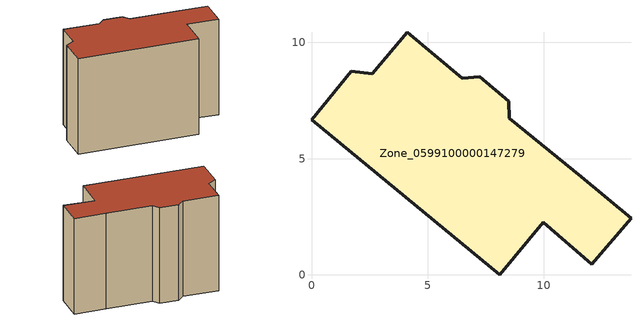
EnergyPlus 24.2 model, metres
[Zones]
Zone_0599100000147279
 floor ground (C_G): 0,6.67 1.72,8.75 2.62,8.66 4.11,10.44 6.48,8.46 7.23,8.52 8.49,7.47 8.51,6.74 11.6,4.22 13.75,2.44 12.06,0.46 9.97,2.26 8.1,0 z0
 wall outside (C_F): 7.23,8.52 6.48,8.46 4.11,10.44 2.62,8.66 1.72,8.75 0,6.67 8.1,0 9.97,2.26 12.06,0.46 13.75,2.44 11.6,4.22 8.51,6.74 8.49,7.47 7.23,8.52 z0:8.64
 roof outside (C_R): 8.51,6.74 8.49,7.47 7.23,8.52 6.48,8.46 4.11,10.44 2.62,8.66 1.72,8.75 0,6.67 8.1,0 9.97,2.26 12.06,0.46 13.75,2.44 11.6,4.22 z8.64
[BUILDING]
Pand.0599100000147279: North Axis=0; Terrain=City; Loads Convergence Tolerance Value=0.04; Temperature Convergence Tolerance Value=0.4; Solar Distribution=FullExterior; Maximum Number of Warmup Days=25; Minimum Number of Warmup Days=1
[Site:Location]
Rotterdam.The.Hague.AP_ZH_NLD Design_Conditions: Latitude=51.96; Longitude=4.45; Time Zone=1; Elevation=-4.5
[SITE:GROUNDTEMPERATURE:BUILDINGSURFACE]
18, 18, 18, 18, 18, 18, 18, 18, 18, 18, 18, 18
[MATERIAL] Thermal Absorptance=0.9; Solar Absorptance=0.7; Visible Absorptance=0.7
Name | Roughness | Thickness | Conductivity | Density | Specific Heat
G.TI.1946 | MediumSmooth | 0.15 | 1 | 540 | 1210
F.TI.1946 | Rough | 0.3 | 0.857143 | 1920 | 840
R.TI.1946 | MediumRough | 0.2 | 0.1 | 1500 | 1000
[CONSTRUCTION]
C_G: G.TI.1946
C_F: F.TI.1946
C_R: R.TI.1946
[ZONE]
Zone_0599100000147279: Type=1; Multiplier=1; Ceiling Height=Autocalculate; Volume=Autocalculate; Floor Area=autocalculate; Part of Total Floor Area=Yes
[ZONEINFILTRATION:DESIGNFLOWRATE]
Infil_Zone_0599100000147279: Zone or ZoneList or Space or SpaceList=Zone_0599100000147279; Schedule=AlwaysOn; Design Flow Rate Calculation Method=Flow/Area; Flow Rate per Floor Area=0.003; Constant Term Coefficient=1; Temperature Term Coefficient=0; Velocity Term Coefficient=0; Velocity Squared Term Coefficient=0
[HVACTEMPLATE:ZONE:IDEALLOADSAIRSYSTEM]
Zone_0599100000147279: Maximum Heating Supply Air Temperature=50; Minimum Cooling Supply Air Temperature=13; Maximum Heating Supply Air Humidity Ratio=0.0156; Minimum Cooling Supply Air Humidity Ratio=0.0077; Heating Limit=NoLimit; Cooling Limit=NoLimit; Dehumidification Control Type=ConstantSensibleHeatRatio; Cooling Sensible Heat Ratio=0.7; Dehumidification Setpoint=60; Humidification Control Type=None; Humidification Setpoint=30; Outdoor Air Method=None; Outdoor Air Flow Rate per Person=0.00944; Outdoor Air Flow Rate per Zone Floor Area=0; Outdoor Air Flow Rate per Zone=0; Demand Controlled Ventilation Type=None; Outdoor Air Economizer Type=NoEconomizer; Heat Recovery Type=None; Sensible Heat Recovery Effectiveness=0.7; Latent Heat Recovery Effectiveness=0.65
[ZONECONTROL:THERMOSTAT]
ThermostatControl_Zone_0599100000147279: Zone or ZoneList=Zone_0599100000147279; Control Type Schedule=DualSetpointControlType; Control 1=Thermostat_Zone_0599100000147279; Temperature Difference Between Cutout And Setpoint=0
[THERMOSTATSETPOINT:DUALSETPOINT]
Thermostat_Zone_0599100000147279: Heating Setpoint Temperature Schedule=HeatingSetpoint_Zone_0599100000147279; Cooling Setpoint Temperature Schedule=CoolingSetpoint_Zone_0599100000147279
[SCHEDULE:COMPACT]
HeatingSetpoint_Zone_0599100000147279: Through: 12/31, For: AllDays, Until: 24:00, 21
CoolingSetpoint_Zone_0599100000147279: Through: 12/31, For: AllDays, Until: 24:00, 24
DualSetpointControlType: Through: 12/31, For: AllDays, Until: 24:00, 4
AlwaysOn: Through: 12/31, For: AllDays, Until: 24:00, 1
